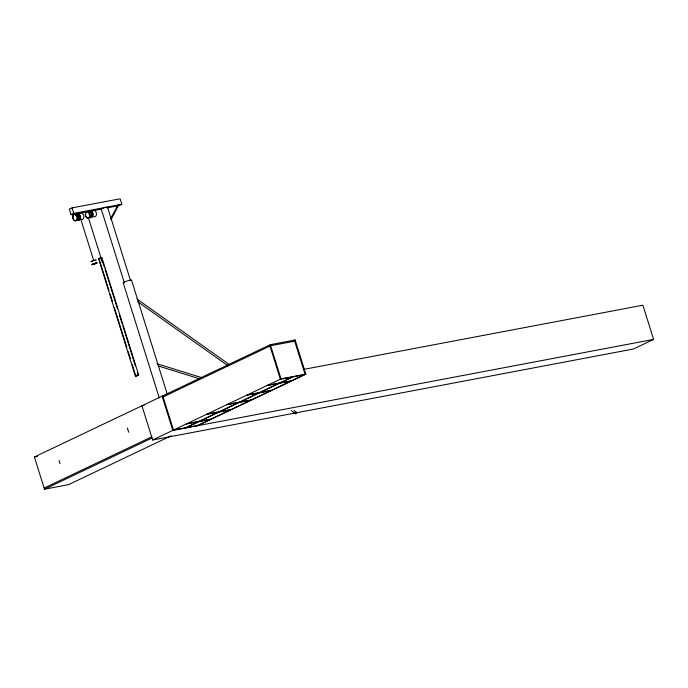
<?xml version="1.0" encoding="UTF-8"?>
<svg xmlns="http://www.w3.org/2000/svg" width="688" height="688" viewBox="0 0 688 688"><rect width="100%" height="100%" fill="white"/><g stroke="black" fill="none" stroke-linecap="round" stroke-linejoin="round"><path stroke-width="1.03" d="M110.992 219.816L118.835 204.689M124.167 282.226L101.231 209.023L104.894 207.423L107.199 207.337M136.809 375.777L135.355 376.069L98.616 258.834L99.321 258.404L101.953 257.768L138.692 375.003L137.738 375.459M108.945 290.302L99.046 258.697L99.571 258.378M104.395 267.073L101.239 258.12M101.927 257.837L100.998 258.224M135.355 376.069L137.729 375.106M136.499 375.854L135.785 375.932L132.268 364.717M137.978 375.356L137.299 372.079M295.711 413.153L295.806 413.823L296.709 412.404L294.017 410.487M110.691 218.535L118.173 204.637M95.451 260.339L92.639 260.718M135.803 375.88L136.31 375.614M95.623 260.408L96.243 259.935L93.327 260.485M107.018 207.871L119.153 205.574L121.836 204.293L120.116 198.798L72.034 207.896L69.35 209.178L71.07 214.673L101.403 209.083M71.07 214.673L73.762 213.392L121.836 204.293M171.226 435.762L68.533 484.653L44.496 489.202L34.4 456.978L270.307 344.679L295.152 339.975L305.868 374.177L197.654 425.691M162.428 397.225L270.633 345.72L295.479 341.042M293.217 340.895L295.152 339.975M275.51 361.269L274.839 361.596L269.963 346.038M275.836 362.309L275.157 362.628L280.351 379.2L304.397 374.65M44.144 488.067L151.678 436.88M44.496 489.202L152.031 438.007M144.041 405.387L141.934 405.791L152.65 439.985L281.022 378.882L305.868 374.177M185.511 427.798L198.282 421.718M198.952 421.4L218.44 412.121M219.111 411.794L238.607 402.523M239.278 402.196L258.765 392.917M259.436 392.599L278.932 383.319M279.603 383.001L292.374 376.921M186.31 427.644L199.081 421.563M199.752 421.245L219.24 411.966M219.919 411.648L239.407 402.368M240.078 402.05L259.565 392.771M260.245 392.452L279.732 383.173M280.403 382.846L293.174 376.775M196.854 425.838L305.068 374.332L294.67 341.171M303.382 369.456L642.884 305.214L653.6 339.408L633.433 349.005L152.65 439.985M92.355 260.924L91.848 261.492M93.267 263.814L92.381 264.355L93.121 264.321M95.666 263.556L96.552 263.014L94.824 263.28M92.846 260.735L90.876 261.655L91.831 261.621M100.706 258.335L101.239 258.198M137.445 375.571L137.987 375.433M99.708 258.249L101.36 257.785M93.542 263.607C105.556 260.46 84.521 267.426 94.282 263.444M95.383 263.762L93.327 264.381M136.448 375.493L137.316 375.218M137.591 375.579L136.731 375.854M100.07 258.542L99.21 258.808M137.548 375.218L138.692 375.003M164.208 395.789L162.101 396.193L172.817 430.387L653.6 339.408M267.58 385.28L291.626 380.731M266.91 385.598L290.947 381.049M247.422 394.878L271.459 390.328M246.751 395.196L270.788 390.646M227.255 404.475L251.301 399.926M226.584 404.793L250.621 400.244M207.097 414.073L231.134 409.523M206.426 414.391L230.463 409.842M186.93 423.67L210.967 419.121M186.259 423.989L210.296 419.439M197.525 425.519L173.488 430.069L163.099 396.907M34.4 456.978L37.539 456.385M99.485 258.679L98.616 258.834M137.824 375.158L138.262 375.141M156.838 363.668L201.937 377.695M158.326 365.964L199.331 378.718M136.86 298.927L229.405 364.623M137.66 301.636L227.59 365.474M291.334 410.719L295.694 413.815M270.307 344.679L281.022 378.882M131.546 280.171L167.322 394.31M107.483 207.019L130.419 280.222M123.212 282.845L159.306 397.999M105.032 269.12L117.493 308.878M119.411 314.992L122.292 324.168M122.928 326.207L135.39 365.964M88.365 217.589L102.46 262.558M110.226 294.378L112.462 301.516M114.38 307.631L126.841 347.388M128.114 351.465L130.35 358.603M80.539 218.466L93.792 260.735M72.034 207.896L73.762 213.392M76.961 214.192A3.285 2.193 79.3 0 1 80.625 216.823A3.285 2.193 79.3 0 1 77.692 219.825M76.179 215.568A2.193 1.462 79.3 0 1 78.742 216.66A2.193 1.462 79.3 0 1 77.133 219.223M78.217 215.258A2.193 1.462 79.3 0 1 79 218.251M78.793 218.681A2.193 1.462 79.3 0 1 77.796 219.266M78.251 214.776A2.193 1.462 79.3 0 1 79.731 216.187A2.193 1.462 79.3 0 1 79.602 218.535M73.212 218.509A3.285 2.193 79.3 0 1 75.198 214.329A3.285 2.193 79.3 0 1 77.271 219.317A3.285 2.193 79.3 0 1 73.53 219.283M80.169 213.59A3.285 2.193 79.3 0 1 83.833 216.221A3.285 2.193 79.3 0 1 80.892 219.214M75.775 214.888A3.285 2.193 79.3 0 1 78.716 214.527A3.285 2.193 79.3 0 1 79.67 218.861A3.285 2.193 79.3 0 1 76.893 219.979M75.499 214.94A3.285 2.193 79.3 0 1 78.449 214.579A3.285 2.193 79.3 0 1 79.395 218.913A3.285 2.193 79.3 0 1 76.617 220.031M59.994 463.6A16.426 12.049 64.5 0 1 59.142 460.53M128.776 432.279A16.426 12.049 64.5 0 1 127.461 428.005M89.672 212.231A2.193 1.462 79.3 0 1 90.438 212.265M90.816 212.497A2.193 1.462 79.3 0 1 91.392 215.929M88.778 212.807A2.193 1.462 79.3 0 1 91.341 213.908A2.193 1.462 79.3 0 1 89.732 216.471M89.027 213.779A2.193 1.462 79.3 0 1 89.216 214.303M90.472 212.076A2.193 1.462 79.3 0 1 92.33 213.426A2.193 1.462 79.3 0 1 91.917 216.101M85.63 214.914A3.285 2.193 79.3 0 1 87.987 211.62A3.285 2.193 79.3 0 1 89.939 216.316A3.285 2.193 79.3 0 1 86.568 217.176M86.129 216.522A3.285 2.193 79.3 0 1 85.811 215.757M92.768 210.829A3.285 2.193 79.3 0 1 96.432 213.461A3.285 2.193 79.3 0 1 93.491 216.462M89.56 211.431A3.285 2.193 79.3 0 1 93.224 214.063A3.285 2.193 79.3 0 1 90.291 217.064M88.374 212.128A3.285 2.193 79.3 0 1 91.315 211.775A3.285 2.193 79.3 0 1 92.269 216.109A3.285 2.193 79.3 0 1 89.483 217.219M88.098 212.179A3.285 2.193 79.3 0 1 91.04 211.827A3.285 2.193 79.3 0 1 91.994 216.161A3.285 2.193 79.3 0 1 89.216 217.27M123.952 282.897A4.377 0.568 -17.4 0 1 127.013 281.031A4.377 0.568 -17.4 0 1 131.176 280.592M72.79 216.092A3.285 2.193 79.3 0 0 75.327 220.865A3.285 2.193 79.3 0 0 76.6 215.877A3.285 2.193 79.3 0 0 72.79 216.092M85.389 213.332A3.285 2.193 79.3 0 0 87.926 218.105A3.285 2.193 79.3 0 0 89.199 213.125A3.285 2.193 79.3 0 0 85.389 213.332"/></g></svg>
